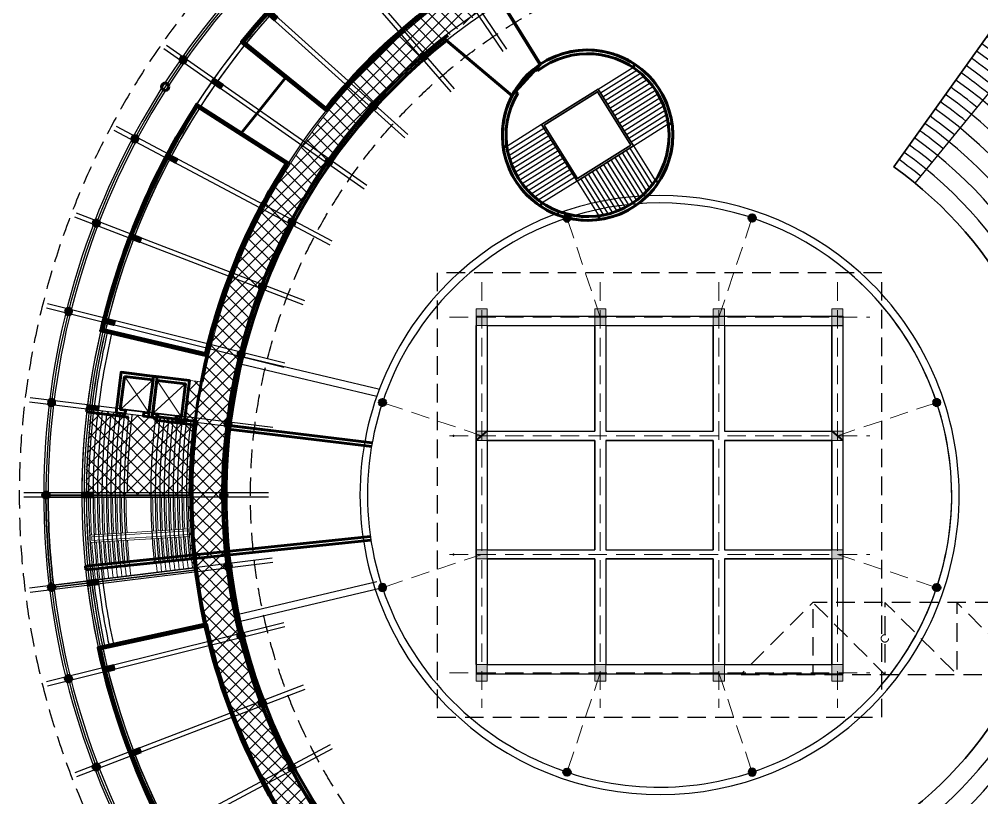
# Model space of a CAD drawing. Header units: inches. Extents: x -1373420 to 1275728, y -1279082 to 1370051.
# Drawn here: x -46970 to -44373, y 70829 to 72930 of the extents above; entities that cross this region are included whole.
import ezdxf

# ---------------------------------------------------------------- set-up
doc = ezdxf.new("R2010")
doc.units = ezdxf.units.IN
doc.header["$LTSCALE"] = 100
doc.header["$MEASUREMENT"] = 0
doc.linetypes.add('DASHED', pattern=[0.75, 0.5, -0.25])
for name, color, linetype, lineweight in [('beam', 40, 'Continuous', 15), ('Building', 250, 'Continuous', 60), ('centerline', 250, 'DASHED', 5), ('COLUMN', 1, 'Continuous', 40), ('Hatch', 213, 'Continuous', 13), ('slab line', 180, 'Continuous', 35), ('WALL', 7, 'Continuous', 35)]:
    doc.layers.add(name, color=color, linetype=linetype, lineweight=lineweight)
doc.layers.add('HS', color=7, linetype='Continuous')

# ---------------------------------------------------------------- blocks, each defined once
blk = doc.blocks.new('A$Cd32af88c')
at = {"layer": 'HS'}
h = blk.add_hatch(color=256, dxfattribs=at)
h.dxf.hatch_style = 1
h.paths.add_polyline_path([(0, 10, 1), (20, 10, 1)])
at = {"layer": 'COLUMN'}
blk.add_circle((10, 10), 10, dxfattribs=at)
blk = doc.blocks.new('A$C284706ac')
at = {"layer": 'COLUMN', "lineweight": 60}
h = blk.add_hatch(color=256, dxfattribs=at)
h.dxf.hatch_style = 1
h.paths.add_polyline_path([(1018.402762244747, 1036.728884257609), (1048.402762244747, 1036.728884257609), (1048.402762244747, 1081.728884257842), (1018.402762244747, 1081.728884257842)])
h.paths.add_polyline_path([(378.4027622446879, 1036.728884257493), (408.4027622446879, 1036.728884257493), (408.4027622446879, 1081.728884257725), (378.4027622446879, 1081.728884257725)])
h.paths.add_polyline_path([(698.4027622447461, 1036.728884257507), (728.4027622447461, 1036.728884257507), (728.4027622447461, 1081.72888425774), (698.4027622447461, 1081.72888425774)])
h.paths.add_polyline_path([(58.40276224474655, 1036.728884257609), (88.40276224474655, 1036.728884257609), (88.40276224474655, 1081.728884257842), (58.40276224474655, 1081.728884257842)])
h.paths.add_polyline_path([(1018.402762244747, 726.7288842577254), (1048.402762244747, 726.7288842577254), (1048.402762244747, 751.7288842577254), (1018.402762244747, 751.7288842577254)])
h.paths.add_polyline_path([(58.40276224474655, 726.7288842577254), (88.40276224474655, 726.7288842577254), (88.40276224474655, 751.7288842577254), (58.40276224474655, 751.7288842577254)])
h.paths.add_polyline_path([(58.40276224474655, 406.7288842577254), (88.40276224474655, 406.7288842577254), (88.40276224474655, 431.7288842577254), (58.40276224474655, 431.7288842577254)])
h.paths.add_polyline_path([(1018.402762244747, 406.7288842577254), (1048.402762244747, 406.7288842577254), (1048.402762244747, 431.7288842577254), (1018.402762244747, 431.7288842577254)])
h.paths.add_polyline_path([(698.4027622447461, 121.7288842580165), (728.4027622447461, 121.7288842580165), (728.4027622447461, 76.72888425778365), (698.4027622447461, 76.72888425778365)])
h.paths.add_polyline_path([(1018.402762244747, 121.7288842578419), (1048.402762244747, 121.7288842578419), (1048.402762244747, 76.72888425760902), (1018.402762244747, 76.72888425760902)])
h.paths.add_polyline_path([(378.4027622447461, 121.7288842579583), (408.4027622447461, 121.7288842579583), (408.4027622447461, 76.72888425772544), (378.4027622447461, 76.72888425772544)])
h.paths.add_polyline_path([(58.40276224474655, 121.7288842578419), (88.40276224474655, 121.7288842578419), (88.40276224474655, 76.72888425760902), (58.40276224474655, 76.72888425760902)])
for p, q in [((58.40276224474655, 726.7288842577254), (88.40276224474655, 751.7288842577254)), ((1018.402762244747, 751.7288842577254), (1048.402762244747, 726.7288842577254))]:
    blk.add_line(p, q)
for p in [(-2.655852332771246, 739.2288842577254), (-2.655852332771246, 419.2288842577254)]:
    blk.add_point(p)
at = {"layer": 'beam', "lineweight": 25}
for p, q in [((58.40276224474655, 1061.728884257609), (1048.402762244746, 1061.728884257609)), ((58.40276224474655, 1061.728884257609), (58.40276224474655, 96.72888425784186)), ((1048.402762244746, 1061.728884257609), (1048.402762244747, 96.72888425784184)), ((88.40276224474654, 1036.728884257609), (378.4027622447002, 1036.728884257609)), ((88.40276224474654, 1036.728884257609), (88.40276224474654, 751.7288842577254)), ((378.4027622447461, 1036.728884257493), (378.4027622447461, 751.7288842577254)), ((408.4027622447461, 1036.728884257493), (408.4027622447461, 751.7288842577254)), ((408.4027622447461, 1036.728884257609), (698.4027622447461, 1036.728884257609)), ((698.4027622447461, 1036.728884257609), (698.4027622447461, 751.7288842577254)), ((728.4027622447461, 1036.728884257609), (728.4027622447461, 751.7288842577254)), ((728.4027622447461, 1036.728884257609), (1018.402762244746, 1036.728884257609)), ((1018.402762244746, 1036.728884257609), (1018.402762244746, 751.7288842577254)), ((88.40276224474655, 751.7288842577254), (378.4027622446879, 751.7288842577254)), ((408.4027622446879, 751.7288842577254), (698.4027622447461, 751.7288842577254)), ((728.4027622447461, 751.7288842577254), (1018.402762244747, 751.7288842577254)), ((88.40276224474655, 726.7288842577254), (378.4027622446879, 726.7288842577254)), ((88.40276224474655, 726.7288842577254), (88.40276224474655, 431.7288842577254)), ((378.4027622447461, 726.7288842577254), (378.4027622447461, 431.7288842577256)), ((408.4027622447461, 726.7288842577254), (408.4027622447461, 431.7288842577256)), ((408.4027622446879, 726.7288842577254), (698.4027622447461, 726.7288842577254)), ((698.4027622447461, 726.7288842577254), (698.4027622447461, 431.7288842577256)), ((728.4027622447461, 726.7288842577254), (728.4027622447461, 431.7288842577256)), ((728.4027622447461, 726.7288842577254), (1018.402762244747, 726.7288842577254)), ((1018.402762244746, 726.7288842577254), (1018.402762244746, 431.7288842577254)), ((88.40276224474655, 431.7288842577254), (378.4027622446879, 431.7288842577254)), ((408.4027622446879, 431.7288842577254), (698.4027622447461, 431.7288842577254)), ((728.4027622447461, 431.7288842577254), (1018.402762244747, 431.7288842577254)), ((88.40276224474655, 406.7288842577254), (378.4027622447461, 406.7288842577255)), ((88.40276224474655, 406.7288842577254), (88.40276224474655, 121.7288842578418)), ((378.4027622447461, 406.7288842577256), (378.4027622447461, 121.7288842579001)), ((408.4027622447461, 406.7288842577256), (408.4027622447461, 121.7288842579001)), ((408.4027622446879, 406.7288842577254), (698.4027622447461, 406.7288842577254)), ((698.4027622447461, 406.7288842577256), (698.4027622447461, 121.7288842580165)), ((728.4027622447461, 406.7288842577256), (728.4027622447461, 121.7288842580165)), ((728.4027622447461, 406.7288842577254), (1018.402762244747, 406.7288842577254)), ((1018.402762244746, 406.7288842577254), (1018.402762244746, 121.7288842578419)), ((88.40276224474655, 121.7288842578418), (378.4027622446879, 121.7288842578418)), ((408.4027622446879, 121.7288842578419), (698.4027622447461, 121.7288842578419)), ((728.4027622447461, 121.7288842578419), (1018.402762244747, 121.7288842578419)), ((58.40276224474655, 96.72888425784186), (1048.402762244747, 96.72888425784184))]:
    blk.add_line(p, q, dxfattribs=at)
for points in [[(58.40276224474655, 121.7288842578419), (58.40276224474655, 1036.728884257609)], [(88.40276224474655, 1036.728884257609), (88.40276224474655, 751.7288842577254)], [(378.4027622446879, 751.7288842577254), (378.4027622447002, 1036.728884257493)], [(408.4027622446879, 1036.728884257493), (408.4027622446879, 751.7288842577254)], [(698.4027622447461, 751.7288842577254), (698.4027622447461, 1036.728884257609)], [(728.4027622447461, 1036.728884257609), (728.4027622447461, 751.7288842577254)], [(1018.402762244747, 751.7288842577254), (1018.402762244747, 1036.728884257609), (1048.402762244747, 1036.728884257609), (1048.402762244741, 121.7288842580165)], [(88.40276224474655, 751.7288842577254), (378.4027622446879, 751.7288842577254)], [(408.4027622446879, 751.7288842577254), (698.4027622447461, 751.7288842577254)], [(728.4027622447461, 751.7288842577254), (1018.402762244747, 751.7288842577254)], [(88.40276224474655, 726.7288842577254), (88.40276224474655, 431.7288842577254)], [(378.4027622446879, 726.7288842577254), (88.40276224474655, 726.7288842577254)], [(378.4027622446879, 431.7288842577254), (378.4027622446879, 726.7288842577254)], [(408.4027622446879, 726.7288842577256), (408.4027622446879, 431.7288842577256)], [(698.4027622447461, 726.7288842577254), (408.4027622446879, 726.7288842577254)], [(698.4027622447461, 431.7288842577256), (698.4027622447461, 726.7288842577254)], [(1018.402762244747, 726.7288842577254), (728.4027622447461, 726.7288842577254)], [(728.4027622447461, 726.7288842577254), (728.4027622447461, 431.7288842577256)], [(1018.402762244747, 431.7288842577254), (1018.402762244747, 726.7288842577254)], [(88.40276224474655, 431.7288842577254), (378.4027622446879, 431.7288842577254)], [(408.4027622446879, 431.7288842577254), (698.4027622447461, 431.7288842577254)], [(728.4027622447461, 431.7288842577254), (1018.402762244747, 431.7288842577254)], [(88.40276224474655, 406.7288842577254), (88.40276224474655, 121.7288842578419)], [(378.4027622447461, 406.7288842577254), (88.40276224474655, 406.7288842577254)], [(378.4027622446879, 121.7288842579001), (378.4027622446879, 406.7288842577253)], [(408.4027622446879, 406.7288842577256), (408.4027622446879, 121.7288842579001)], [(698.4027622447461, 406.7288842577254), (408.4027622446879, 406.7288842577254)], [(698.4027622447461, 121.7288842580165), (698.4027622447461, 406.7288842577255)], [(728.4027622447461, 406.7288842577256), (728.4027622447277, 121.7288842580165)], [(1018.402762244747, 406.7288842577254), (728.4027622447461, 406.7288842577254)], [(1018.402762244747, 121.7288842580165), (1018.402762244747, 406.7288842577254)]]:
    blk.add_lwpolyline(points, dxfattribs=at)
at = {"layer": 'centerline'}
for p, q in [((393.4027622447465, 1059.228884257725), (303.6479653618007, 1327.134461229012)), ((713.4027622447466, 1059.228884257725), (803.1575591276924, 1327.134461229012)), ((73.40276224474657, 1153.728884257842), (73.40276224474657, 4.728884257609025)), ((393.4027622447463, 1153.728884257842), (393.4027622447461, 4.728884257609025)), ((713.4027622447466, 1153.728884257842), (713.4027622447461, 4.728884257609025)), ((1033.402762244746, 1153.728884257842), (1033.402762244746, 4.728884257609025)), ((-13.59723775525345, 1059.228884257725), (1120.402762244747, 1059.228884257725)), ((73.40276224474655, 739.2288842577254), (-194.5028147265402, 828.9836811406713)), ((1033.402762244746, 739.2288842577254), (1301.308339216033, 828.9836811406713)), ((-13.59723775525345, 739.2288842577254), (1120.402762244747, 739.2288842577254)), ((73.40276224474655, 419.2288842577254), (-194.5028147265402, 329.4740873747796)), ((-13.59723775525345, 419.2288842577254), (1120.402762244747, 419.2288842577254)), ((1033.402762244746, 419.2288842577254), (1301.308339216033, 329.4740873747796)), ((-13.59723775525345, 99.22888425772545), (1120.402762244747, 99.22888425772545)), ((393.4027622447465, 99.22888425772544), (303.6479653618007, -168.6766927135614)), ((713.4027622447466, 99.22888425772544), (803.1575591276924, -168.6766927135614))]:
    blk.add_line(p, q, dxfattribs=at)
for points in [[(58.40276224474655, 1036.728884257609), (88.40276224474655, 1036.728884257609), (88.40276224474655, 1081.728884257842), (58.40276224474655, 1081.728884257842)], [(378.4027622446879, 1036.728884257493), (408.4027622446879, 1036.728884257493), (408.4027622446879, 1081.728884257725), (378.4027622446879, 1081.728884257725)], [(698.4027622447461, 1036.728884257507), (728.4027622447461, 1036.728884257507), (728.4027622447461, 1081.72888425774), (698.4027622447461, 1081.72888425774)], [(1018.402762244747, 1036.728884257609), (1048.402762244747, 1036.728884257609), (1048.402762244747, 1081.728884257842), (1018.402762244747, 1081.728884257842)], [(58.40276224474655, 726.7288842577254), (88.40276224474655, 726.7288842577254), (88.40276224474655, 751.7288842577254), (58.40276224474655, 751.7288842577254)], [(1018.402762244747, 726.7288842577254), (1048.402762244747, 726.7288842577254), (1048.402762244747, 751.7288842577254), (1018.402762244747, 751.7288842577254)], [(58.40276224474655, 406.7288842577254), (88.40276224474655, 406.7288842577254), (88.40276224474655, 431.7288842577254), (58.40276224474655, 431.7288842577254)], [(1018.402762244747, 406.7288842577254), (1048.402762244747, 406.7288842577254), (1048.402762244747, 431.7288842577254), (1018.402762244747, 431.7288842577254)], [(58.40276224474655, 121.7288842578419), (88.40276224474655, 121.7288842578419), (88.40276224474655, 76.72888425760902), (58.40276224474655, 76.72888425760902)], [(378.4027622447461, 121.7288842579583), (408.4027622447461, 121.7288842579583), (408.4027622447461, 76.72888425772544), (378.4027622447461, 76.72888425772544)], [(698.4027622447461, 121.7288842580165), (728.4027622447461, 121.7288842580165), (728.4027622447461, 76.72888425778365), (698.4027622447461, 76.72888425778365)], [(1018.402762244747, 121.7288842578419), (1048.402762244747, 121.7288842578419), (1048.402762244747, 76.72888425760902), (1018.402762244747, 76.72888425760902)]]:
    blk.add_lwpolyline(points, close=True, dxfattribs=at)
at = {"lineweight": 60, "xscale": -1}
for p, rotation in [((313.6479653618007, 1337.134461229012), 90), ((-204.5028147265402, 339.4740873747796), 180), ((793.1575591276924, -178.6766927135614), 270)]:
    blk.add_blockref('A$Cd32af88c', p, dxfattribs=dict(at, rotation=rotation))
at = {"lineweight": 60}
for p, rotation in [((793.1575591276924, 1337.134461229012), 270), ((1311.308339216033, 339.4740873747796), 180), ((313.6479653618007, -178.6766927135614), 90.00000000000001)]:
    blk.add_blockref('A$Cd32af88c', p, dxfattribs=dict(at, rotation=rotation))
blk.add_blockref('A$Cd32af88c', (-204.5028147265402, 818.9836811406713), dxfattribs=at)
at = {"lineweight": 60, "xscale": -1}
blk.add_blockref('A$Cd32af88c', (1311.308339216033, 818.9836811406713), dxfattribs=at)
blk = doc.blocks.new('A$C2b1145ed')
h = blk.add_hatch(color=256)
h.dxf.hatch_style = 1
h.paths.add_polyline_path([(634.5553878888888, 3136.277042732373), (626.5258206125825, 3127.359304826644), (604.2314758482605, 3147.43322301741), (612.2610431245669, 3156.350960923139)])
h = blk.add_hatch(color=256)
h.dxf.hatch_style = 1
h.paths.add_polyline_path([(487.9379095849534, 2953.130422117664), (481.0549923487408, 2943.300597586196), (456.480431020071, 2960.507890676728), (463.3633482562835, 2970.337715208196)])
h = blk.add_hatch(color=256)
h.dxf.hatch_style = 1
h.paths.add_polyline_path([(364.7332541322129, 2753.480772827801), (359.0995953787822, 2742.885401713494), (332.6111675930143, 2756.969548597071), (338.2448263464449, 2767.564919711378)])
h = blk.add_hatch(color=256)
h.dxf.hatch_style = 1
h.paths.add_polyline_path([(266.7781191683242, 2540.304411284126), (262.4777037737805, 2529.10144616616), (234.4702909788645, 2539.852484652518), (238.7707063734081, 2551.055449770485)])
h = blk.add_hatch(color=256)
h.dxf.hatch_style = 1
h.paths.add_polyline_path([(195.532790137236, 2316.779306031841), (192.62972739004, 2305.135757316529), (163.5208556017601, 2312.393414184518), (166.4239183489561, 2324.036962899831)])
h = blk.add_hatch(color=256)
h.dxf.hatch_style = 1
h.paths.add_polyline_path([(152.0593707966722, 2086.237701548761), (150.5969386758104, 2074.327147729065), (120.8205541265708, 2077.983228031219), (122.2829862474325, 2089.893781850916)])
h = blk.add_hatch(color=256)
h.dxf.hatch_style = 1
h.paths.add_polyline_path([(137.0059496974283, 1840.116442155253), (137.0059496974283, 1852.116442155253), (107.0059496974283, 1852.116442155253), (107.0059496974283, 1840.116442155253)])
h = blk.add_hatch(color=256)
h.dxf.hatch_style = 1
h.paths.add_polyline_path([(152.0593707966722, 1605.995182761746), (150.5969386758104, 1617.905736581441), (120.8205541265708, 1614.249656279287), (122.2829862474325, 1602.339102459591)])
h = blk.add_hatch(color=256)
h.dxf.hatch_style = 1
h.paths.add_polyline_path([(195.532790137236, 1375.453578278666), (192.62972739004, 1387.097126993978), (163.5208556017601, 1379.839470125988), (166.4239183489561, 1368.195921410676)])
h = blk.add_hatch(color=256)
h.dxf.hatch_style = 1
h.paths.add_polyline_path([(266.7781191683242, 1151.928473026381), (262.4777037737805, 1163.131438144347), (234.4702909788645, 1152.380399657988), (238.7707063734081, 1141.177434540022)])
at = {"layer": 'Hatch', "lineweight": 5, "true_color": 0x636466}
h = blk.add_hatch(dxfattribs=at)
h.set_pattern_fill('ANSI37', color=251, scale=200)
h.set_pattern_definition([(45, (0, 0), (-17.67766952966369, 17.67766952966369), []), (135, (0, 0), (-17.67766952966369, -17.67766952966369), [])])
edge = h.paths.add_edge_path()
edge.add_line((1180.788041485121, 3147.314239261967), (1134.375030497045, 3216.124357784041))
edge.add_arc((2058.409664708382, 1846.161709622711), 1652.464118393885, 123.9995159391951, 169.3844037144346)
edge.add_line((434.2270731514291, 2150.576840427049), (433.6446437504856, 2150.685437409637))
edge.add_line((433.6446437504856, 2150.685437409637), (397.5272540483896, 2154.981864632687))
edge.add_line((397.5272540483896, 2154.981864632687), (384.1123952329992, 2045.802921381442))
edge.add_line((384.1123952329992, 2045.802921381442), (130.7438710934673, 2076.764797914737))
edge.add_arc((2058.45703773025, 1846.116442155251), 1941.462520070724, 173.177070234812, 179.9999999999999)
edge.add_line((116.9945176595259, 1846.116442155253), (405.928900306335, 1846.116442155253))
edge.add_line((405.928900306335, 1846.116442155253), (405.9397927437553, 1840.116442155395))
edge.add_line((405.9397927437553, 1840.116442155395), (393.9397142169341, 1840.116442155392))
edge.add_arc((2058.457037730245, 1846.116442155271), 1664.528137423911, 180.2065302555176, 183.1532883231089)
edge.add_line((396.4490922795774, 1754.554935315523), (397.6789067561392, 1734.447646361312))
edge.add_arc((2058.457037730261, 1846.116442155272), 1664.528137423928, 183.8467116768918, 186.7934697444786)
edge.add_line((405.6155578763651, 1649.218085762046), (417.5261896375539, 1650.68052745292))
edge.add_line((417.5261896375539, 1650.68052745292), (418.2574056979847, 1644.725250543072))
edge.add_line((418.2574056979847, 1644.725250543072), (418.2465944511412, 1644.723923088878))
edge.add_arc((2058.457037730203, 1846.116442155253), 1652.528137423867, 186.9999999999999, 236)
edge.add_line((1134.375030497044, 476.1085265264669), (1180.788041485121, 544.9186450485395))
edge.add_arc((2058.4570377302, 1846.116442155253), 1569.528137423859, 123.99999999999989, 236.0000000000001, ccw=False)
for p, q in [((397.5272540483896, 2154.981864632687), (434.4142914086224, 2151.623239293806)), ((384.1123952331424, 2045.802921381425), (201.8167489292586, 2067.890279367773))]:
    blk.add_line(p, q)
at = {"layer": 'beam', "lineweight": 25}
for p, q in [((1243.728126047721, 3043.271976634736), (874.7315425052011, 3590.331908909416)), ((1253.676576918382, 3049.982291476385), (884.6799933758616, 3597.042223751065)), ((1103.904432867981, 2935.058083299041), (670.9884591544774, 3433.070942440367)), ((1112.960947830654, 2942.930791646927), (680.0449741171507, 3440.943650788253)), ((978.3109204222872, 2810.610578234272), (487.9293365780203, 3252.152139576823)), ((986.3404876985934, 2819.528316140001), (495.9589038543266, 3261.069877482551)), ((868.8198987038497, 2671.784687103171), (328.2831646565471, 3050.272582962344)), ((875.7028159400622, 2681.614511634638), (335.1660818927596, 3060.102407493812)), ((782.6972854111511, 2531.24535530154), (200.0635588565787, 2841.037202914677)), ((777.0636266577204, 2520.649984187233), (194.4299001031479, 2830.441831800369)), ((708.7103943540214, 2370.662504918965), (92.66540218495817, 2607.140021376339)), ((704.4099789594779, 2359.459539800999), (88.36498679041455, 2595.937056258373)), ((651.9420541544171, 2190.616332203113), (11.66960827836499, 2350.254182408906)), ((654.8451169016131, 2202.259880918426), (14.57267102556102, 2361.897731124218)), ((621.9044602737827, 2028.547978544928), (-33.05045186965839, 2108.966329843661)), ((620.442028152921, 2016.637424725232), (-34.51288399052015, 2097.055776023965)), ((610.3794937892089, 1852.116442155253), (-49.49401542784472, 1852.116442155253)), ((610.3794937892089, 1840.116442155253), (-49.49401542784472, 1840.116442155253)), ((620.442028152921, 1675.595459585274), (-34.51288399052015, 1595.177108286542)), ((621.9044602737827, 1663.684905765578), (-33.05045186965839, 1583.266554466846)), ((651.9420541544171, 1501.616552107393), (11.66960827836499, 1341.9787019016)), ((654.8451169016131, 1489.973003392081), (14.57267102556102, 1330.335153186288)), ((704.4099789594779, 1332.773344509508), (88.36498679041455, 1096.295828052134)), ((708.7103943540214, 1321.570379391542), (92.66540218495817, 1085.092862934167)), ((777.0636266577204, 1171.582900123274), (194.4299001031479, 861.7910525101373)), ((782.6972854111511, 1160.987529008967), (200.0635588565787, 851.1956813958302))]:
    blk.add_line(p, q, dxfattribs=at)
for radius, start, end in [(2054.528137423852, 115.8326743939538, 236.1673256060462), (2042.528137423852, 115.8316913411407, 236.1683086588593), (1951.462520070675, 115.7816644231915, 180.1761628599973), (1939.462520070675, 115.7816644231915, 186.8227471673833), (1574.52813742386, 115.7816644231915, 236.2183355768086), (1562.52813742386, 115.7799876279469, 236.2200123720531), (1829.156644742108, 173.1963848407623, 179.8036151592377), (1662.52813742388, 173.2067787098451, 180), (1652.528137423866, 173.2080300024015, 187.2080300024014), (1951.462520070675, 186.8238371400027, 236.2183355768086), (1939.462520070675, 186.8227471673833, 236.2183355768086)]:
    blk.add_arc((2058.457037730201, 1846.116442155253), radius, start, end, dxfattribs=at)
at = {"layer": 'COLUMN', "lineweight": 60}
for p, q in [((224.5478431419951, 2075.470083100229), (223.3291497079417, 2065.544621583816)), ((274.1751507240556, 2069.376615929985), (272.9564572900003, 2059.451154413558)), ((311.8919044864056, 2064.745580880543), (310.673211052352, 2054.820119364131)), ((361.5192120684658, 2058.652113710299), (360.3005186344107, 2048.726652193872))]:
    blk.add_line(p, q, dxfattribs=at)
at = {"layer": 'COLUMN'}
for points in [[(634.5553878888888, 3136.277042732373), (626.5258206125825, 3127.359304826644), (604.2314758482605, 3147.43322301741), (612.2610431245669, 3156.350960923139)], [(487.9379095849534, 2953.130422117664), (481.0549923487408, 2943.300597586196), (456.480431020071, 2960.507890676728), (463.3633482562835, 2970.337715208196)], [(364.7332541322129, 2753.480772827801), (359.0995953787822, 2742.885401713494), (332.6111675930143, 2756.969548597071), (338.2448263464449, 2767.564919711378)], [(266.7781191683242, 2540.304411284126), (262.4777037737805, 2529.10144616616), (234.4702909788645, 2539.852484652518), (238.7707063734081, 2551.055449770485)], [(195.532790137236, 2316.779306031841), (192.62972739004, 2305.135757316529), (163.5208556017601, 2312.393414184518), (166.4239183489561, 2324.036962899831)], [(152.0593707966722, 2086.237701548761), (150.5969386758104, 2074.327147729065), (120.8205541265708, 2077.983228031219), (122.2829862474325, 2089.893781850916)], [(137.0059496974283, 1840.116442155253), (137.0059496974283, 1852.116442155253), (107.0059496974283, 1852.116442155253), (107.0059496974283, 1840.116442155253)], [(152.0593707966722, 1605.995182761746), (150.5969386758104, 1617.905736581441), (120.8205541265708, 1614.249656279287), (122.2829862474325, 1602.339102459591)], [(195.532790137236, 1375.453578278666), (192.62972739004, 1387.097126993978), (163.5208556017601, 1379.839470125988), (166.4239183489561, 1368.195921410676)], [(266.7781191683242, 1151.928473026381), (262.4777037737805, 1163.131438144347), (234.4702909788645, 1152.380399657988), (238.7707063734081, 1141.177434540022)]]:
    blk.add_lwpolyline(points, close=True, dxfattribs=at)
at = {"layer": 'COLUMN', "lineweight": 60}
for points in [[(272.9564572900003, 2059.451154413558), (296.7775649293778, 2056.526290171838), (310.1831927039793, 2165.706366852372), (212.9136698431, 2177.649562506074), (199.5080420685352, 2068.46948582554), (223.3291497079417, 2065.544621583816)], [(360.3005186344107, 2048.726652193872), (384.1216262737883, 2045.801787952152), (397.5272540483896, 2154.981864632687), (300.2577311875104, 2166.925060286389), (286.8521034129456, 2057.744983605853), (310.673211052352, 2054.820119364131)]]:
    blk.add_lwpolyline(points, dxfattribs=at)
at = {"layer": 'COLUMN', "lineweight": 60, "flags": 128}
for points in [[(221.6204379254984, 2166.505407555625), (299.0390377535201, 2156.999598770011), (288.0707968470459, 2067.67044512229), (274.1751507240556, 2069.376615929985), (272.9564572900003, 2059.451154413558), (296.7775649293778, 2056.526290171838), (310.1831927039793, 2165.706366852372), (212.9136698431, 2177.649562506074), (199.5080420685352, 2068.46948582554), (223.3291497079417, 2065.544621583816), (224.5478431419951, 2075.470083100229), (210.6521970190174, 2077.176253907908)], [(308.9644992699087, 2155.780905335939), (386.3830990979304, 2146.275096550326), (375.4148581914562, 2056.945942902605), (361.5192120684658, 2058.652113710299), (360.3005186344107, 2048.726652193872), (384.1216262737883, 2045.801787952152), (397.5272540483896, 2154.981864632687), (300.2577311875104, 2166.925060286389), (286.8521034129456, 2057.744983605853), (310.673211052352, 2054.820119364131), (311.8919044864056, 2064.745580880543), (297.9962583634278, 2066.451751688222)]]:
    blk.add_lwpolyline(points, close=True, dxfattribs=at)
at = {"layer": 'WALL', "lineweight": 20}
for p, q in [((223.361791541955, 2164.276576565526), (286.3294432305748, 2069.899276112391)), ((212.8810280091166, 2078.917607524368), (296.8102067634277, 2155.258245153546)), ((300.225089353527, 2068.193105304683), (384.154268107838, 2144.533742933862)), ((310.7058528863654, 2153.55207434584), (373.6735045749851, 2059.174773892705)), ((127.9506460471141, 1738.060299893221), (396.449092279576, 1754.55493531555)), ((133.2207513340576, 1733.373289905759), (396.7543349772503, 1749.56426132344)), ((396.449092279576, 1754.55493531555), (397.670063070273, 1734.592239347112)), ((129.1716168378113, 1718.097603924784), (397.670063070273, 1734.592239347112)), ((133.8312367294062, 1723.39194192154), (397.3648203725988, 1739.582913339221))]:
    blk.add_line(p, q, dxfattribs=at)
at = {"layer": 'WALL'}
blk.add_line((417.5261896375539, 1650.68052745292), (418.2574056979847, 1644.725250543072), dxfattribs=at)
at = {"layer": 'WALL', "lineweight": 20}
for points in [[(210.6521970190174, 2077.176253907908), (288.0707968470459, 2067.67044512229), (299.0390377535201, 2156.999598770011), (221.6204379254984, 2166.505407555625)], [(212.8810280091166, 2078.917607524368), (286.3294432305748, 2069.899276112391), (296.8102067634277, 2155.258245153546), (223.361791541955, 2164.276576565526)], [(297.9962583634278, 2066.451751688222), (375.4148581914562, 2056.945942902605), (386.3830990979304, 2146.275096550326), (308.9644992699087, 2155.780905335939)], [(300.225089353527, 2068.193105304683), (373.6735045749851, 2059.174773892705), (384.154268107838, 2144.533742933862), (310.7058528863654, 2153.55207434584)]]:
    blk.add_lwpolyline(points, close=True, dxfattribs=at)
at = {"layer": 'WALL'}
blk.add_lwpolyline([(417.526189637554, 1650.68052745292), (30.43112618972964, 1603.151230059797, -0.02908268702793248), (15.9377129334564, 1840.116442155254), (405.9397927437551, 1840.116442155395), (405.9397927437556, 1840.116442155253), (405.928900306335, 1846.116442155253), (10, 1846.116442155253, 0.03090124032127037), (25.26888812850746, 1596.472327973421), (418.2574056979847, 1644.725250543072)], format="xyb", dxfattribs=at)
at = {"layer": 'WALL', "lineweight": 20}
for radius, start, end in [(1652.528137423866, 124, 169.3463084792453), (1652.528137423866, 179.7919699975986, 180.2080300024052), (1928.528137423866, 180.2080300024015, 183.202902772536), (1916.528137423866, 180.2080300024015, 183.2010425342676), (1904.528137423866, 180.2080300024015, 183.199158853799), (1892.528137423866, 180.2080300024015, 183.1972512852003), (1880.528137423866, 180.2080300024015, 183.1953193711591), (1868.528137423866, 180.2080300024015, 183.193362642615), (1856.528137423866, 180.2080300024015, 183.19138061838), (1844.528137423866, 180.2080300024015, 183.1893728047438), (1832.528137423866, 180.2080300024015, 183.1873386950638), (1760.52875854587, 180.2080300024015, 183.1723181593118), (1748.528137423866, 180.2080300024015, 183.1723181593118), (1736.528137423866, 180.2080300024015, 183.1700537414072), (1724.528137423866, 180.2080300024015, 183.1677578094115), (1712.528137423866, 180.2080300024015, 183.1654297008344), (1700.528137423866, 180.2080300024015, 183.1630687344856), (1688.528137423866, 180.2080300024015, 183.16067420981), (1676.528137423866, 180.2080300024015, 183.1582454061945), (1664.528137423866, 180.2080300024015, 183.155781582245), (1933.528137423866, 183.2036710568814, 183.7963289431184), (1928.528137423866, 183.3514518855332, 183.6485481144668), (1928.528137423866, 183.7970972274639, 186.7919699975985), (1916.528137423866, 183.7989574657323, 186.7919699975985), (1904.528137423866, 183.8008411462009, 186.7919699975985), (1892.528137423866, 183.8027487147997, 186.7919699975985), (1880.528137423866, 183.8046806288409, 186.7919699975985), (1868.528137423866, 183.8066373573849, 186.7919699975985), (1856.528137423866, 183.8086193816199, 186.7919699975985), (1844.528137423866, 183.8106271952562, 186.7919699975985), (1832.528137423866, 183.8126613049362, 186.7919699975985), (1760.52875854587, 183.8276818406882, 186.7919699975985), (1748.528137423866, 183.8276818406882, 186.7919699975985), (1736.528137423866, 183.8299462585927, 186.7919699975985), (1724.528137423866, 183.8322421905885, 186.7919699975985), (1712.528137423866, 183.8345702991655, 186.7919699975985), (1700.528137423866, 183.8369312655143, 186.7919699975985), (1688.528137423866, 183.8393257901899, 186.7919699975985), (1676.528137423866, 183.8417545938054, 186.7919699975985), (1664.528137423866, 183.8442184177549, 186.7919699975985), (1652.528137423866, 186.7919699975984, 236.2200123720531)]:
    blk.add_arc((2058.457037730201, 1846.116442155253), radius, start, end, dxfattribs=at)
at = {"lineweight": 60, "xscale": -1}
for p, rotation in [((1030.432212312931, 3043.966254021235), 131.0000000000005), ((378.0035115559539, 3034.990414681161), 145.0000000000004), ((892.1137834004604, 2909.75295268932), 138.0000000000005), ((245.6420668906604, 2821.332960514653), 152.0000000000003), ((771.1828459918722, 2759.683280840858), 145.0000000000004), ((140.3055180153258, 2593.137274258688), 159.0000000000003), ((669.4422018257983, 2595.994431630236), 152.0000000000003), ((588.4085695692954, 2421.126628777501), 159.0000000000003), ((63.5641902538357, 2353.805227996179), 166.0000000000001), ((529.2899740359488, 2237.686748453211), 166.0000000000001), ((16.56212004614571, 2106.904711287551), 173), ((494.3907670939267, 2049.387478027402), 165.9999999999886)]:
    blk.add_blockref('A$Cd32af88c', p, dxfattribs=dict(at, rotation=rotation))
at = {"lineweight": 60}
for p in [(0, 1836.116442155253), (479.9833403055091, 1836.116442155253)]:
    blk.add_blockref('A$Cd32af88c', p, dxfattribs=at)
for p, rotation in [((492.9677373183259, 1643.823427551398), 6.999999999999978), ((16.56212004614571, 1585.328173022956), 6.999999999999978), ((529.2899740359488, 1454.546135857295), 13.99999999999984), ((63.5641902538357, 1338.427656314328), 13.99999999999984), ((588.4085695692954, 1271.106255533005), 20.99999999999971), ((140.3055180153258, 1099.095610051818), 20.99999999999971), ((669.4422018257983, 1096.23845268027), 27.99999999999963)]:
    blk.add_blockref('A$Cd32af88c', p, dxfattribs=dict(at, rotation=rotation))
blk = doc.blocks.new('A$Ccdfa7642')
blk.add_line((337.8955263247304, 2201.700333920693), (721.3400049508549, 2738.88776099866))
at = {"lineweight": 25}
for p, q in [((337.8955263245157, 2201.700333920392), (644.6511092254259, 2631.450275583124)), ((395.1128551435672, 2157.92979794207), (729.6221989054225, 2566.448462064069)), ((395.1128551435672, 473.5204776410537), (729.6221989054225, 65.00181351905485)), ((337.8955263245157, 429.7499416627325), (644.6511092254259, 0))]:
    blk.add_line(p, q, dxfattribs=at)
for centre, radius, start, end in [((-294.5137223487832, 1315.725137791793), 1616.528137423857, 305.5192525810716, 54.48074741949377), ((-294.513722348785, 1315.725137791331), 1592.528137423853, 50.68818570079287, 54.48074741952603), ((-294.513722348785, 1315.725137791331), 1544.528137423853, 50.68818570079287, 54.48074741952603), ((-294.513722348785, 1315.725137791793), 1568.528137423853, 305.5192525804688, 54.48074741949387), ((-294.513722348785, 1315.725137791793), 1520.528137423853, 305.5192525804688, 54.48074741949403), ((-294.513722348785, 1315.725137791331), 1496.528137423853, 50.68818570079287, 54.48074741952603), ((-294.513722348785, 1315.725137791331), 1448.528137423853, 50.68818570079287, 54.48074741952603), ((-294.513722348785, 1315.725137791793), 1472.528137423853, 305.5192525804688, 54.48074741949418), ((-294.513722348785, 1315.725137791793), 1424.528137423853, 305.5192525804688, 54.48074741949436), ((-294.513722348785, 1315.725137791331), 1400.528137423853, 50.68818570079287, 54.48074741952603), ((-294.513722348785, 1315.725137791331), 1352.528137423853, 50.68818570079287, 54.48074741952603), ((-294.513722348785, 1315.725137791793), 1376.528137423853, 305.5192525804688, 54.48074741949455), ((-294.513722348785, 1315.725137791793), 1328.528137423853, 305.5192525804688, 54.48074741949474), ((-294.513722348785, 1315.725137791331), 1304.528137423853, 50.68818570079287, 54.48074741952603), ((-294.513722348785, 1315.725137791331), 1256.528137423853, 50.68818570079287, 54.48074741952603), ((-294.513722348785, 1315.725137791793), 1280.528137423853, 305.5192525804688, 54.48074741949496), ((-294.513722348785, 1315.725137791793), 1232.528137423853, 305.5192525804688, 54.4807474194952), ((-294.513722348785, 1315.725137791331), 1208.528137423853, 50.68818570079287, 54.48074741952603), ((-294.513722348785, 1315.725137791331), 1160.528137423853, 50.68818570079287, 54.48074741952603), ((-294.513722348785, 1315.725137791793), 1184.528137423853, 305.5192525804688, 54.48074741949544), ((-294.513722348785, 1315.725137791793), 1136.528137423853, 305.5192525804688, 54.48074741949572), ((-294.513722348785, 1315.725137791331), 1112.528137423853, 50.68818570079287, 54.48074741952603), ((-294.513722348785, 1315.725137791793), 1112.528137423853, 305.5192525804688, 309.3118142991998), ((-294.513722348785, 1315.725137791793), 1160.528137423853, 305.5192525804688, 309.3118142991998), ((-294.513722348785, 1315.725137791793), 1208.528137423853, 305.5192525804688, 309.3118142991998), ((-294.513722348785, 1315.725137791793), 1256.528137423853, 305.5192525804688, 309.3118142991998), ((-294.513722348785, 1315.725137791793), 1304.528137423853, 305.5192525804688, 309.3118142991998), ((-294.513722348785, 1315.725137791793), 1352.528137423853, 305.5192525804688, 309.3118142991998), ((-294.513722348785, 1315.725137791793), 1400.528137423853, 305.5192525804688, 309.3118142991998), ((-294.513722348785, 1315.725137791793), 1448.528137423853, 305.5192525804688, 309.3118142991998), ((-294.513722348785, 1315.725137791793), 1496.528137423853, 305.5192525804688, 309.3118142991998), ((-294.513722348785, 1315.725137791793), 1544.528137423853, 305.5192525804688, 309.3118142991998), ((-294.513722348785, 1315.725137791793), 1592.528137423853, 305.5192525804688, 309.3118142991998)]:
    blk.add_arc(centre, radius, start, end, dxfattribs=at)
at = {"layer": 'Building', "lineweight": 35, "flags": 128}
blk.add_lwpolyline([(721.3400049508549, 2738.88776099866), (337.8955263247306, 2201.700333920693, -0.2422984408265646), (794.014415074743, 1315.725137791566, -0.2422984408272605), (337.8955263241871, 429.7499416625053), (721.3400049503173, -107.4374854158975, 0.2422984408272594), (1454.014415074743, 1315.725137791566, 0.2422984408271626)], format="xyb", close=True, dxfattribs=at)

msp = doc.modelspace()

# ---------------------------------------------------------------- linework, layer by layer
at = {"lineweight": 60}
for p, q in [((-46787.09213614283, 71880.12830946417, -159.972868), (-46788.29226106708, 71870.2005856482, -159.972868)), ((-46788.29226106708, 71870.2005856482, -159.972868), (-46675.08924175956, 71856.51590147604, -159.972868)), ((-46603.6085286093, 71847.87486884417, -159.972868), (-46602.40840368508, 71857.80259266014, -159.972868)), ((-46602.43651936113, 71857.80599145772, -159.972868), (-46490.25324024065, 71844.24457981382, -159.972868)), ((-46603.6085286093, 71847.87486884417, -159.972868), (-46491.4533651649, 71834.31685599785, -159.972868)), ((-46490.25324024065, 71844.24457981382, -159.972868), (-46491.4533651649, 71834.31685599785, -159.972868)), ((-46416.78808400244, 71835.36365537444, -159.972868), (-46017.89959309925, 71787.1435367653, -159.972868)), ((-46413.98559305377, 71824.95207048817, -159.972868), (-46019.09971802347, 71777.21581294933, -159.972868)), ((-46791.76018149985, 71453.97389748612, -159.972868), (-46022.21184686964, 71534.01608555966, -159.972868)), ((-46790.72564346119, 71444.02755488965, -159.972868), (-46021.17730883099, 71524.06974296318, -159.972868)), ((-46494.33448955006, 71484.9097102241, -159.972868), (-46493.3300461084, 71474.96023743127, -159.972868)), ((-46790.72564346119, 71444.02755488965, -159.972868), (-46791.76018149985, 71453.97389748612, -159.972868))]:
    msp.add_line(p, q, dxfattribs=at)
at = {"lineweight": 60, "elevation": -159.972868, "flags": 128}
for points in [[(-45869.95305558897, 72952.22062478616), (-46051.76194525656, 73183.26700976063, 0.05760680810501498), (-46370.69793197763, 72868.59496893553), (-46142.1192924006, 72683.6929945037, -0.05785979117956579), (-45869.95305558897, 72952.22062478616, 0.000428966770691079)], [(-46464.05575740524, 72021.62622622197), (-46750.16206473901, 72089.30255351432, -0.08573509977299422), (-46491.33371745184, 72701.09763745204), (-46243.52608374719, 72542.89425159273, 0.08599914310283642), (-46464.05575740524, 72021.62622622197, -0.000428966770691079)], [(-46465.20755198217, 71298.23642637486), (-46757.27262625878, 71234.20453203864, 0.1424444965987433), (-46239.04056650604, 70275.47961248501), (-46029.73275484782, 70489.07197318191, -0.1418105733566618), (-46465.20755198217, 71298.23642637486, 0.000428966770691079)]]:
    msp.add_lwpolyline(points, format="xyb", dxfattribs=at)
for points in [[(-45876.98089658818, 72953.06629062303), (-46052.6049840099, 73176.25290480572, 0.05632185673109501), (-46363.6731154267, 72869.34353186974), (-46142.87029803218, 72690.73158032469, -0.05634568870227354)], [(-46467.7808088325, 72027.64533676111), (-46744.15421294226, 72093.01941790507, -0.08444530660779895), (-46489.81748972269, 72694.19760664045), (-46250.43989554248, 72541.37605981393, 0.0844789963933492)], [(-46469.03218216458, 71292.27916687388), (-46751.3275057601, 71230.389177539, 0.1411252294229554), (-46239.04758241921, 70282.61626005977), (-46036.72886546107, 70489.07645868252, -0.1402845939318693)]]:
    msp.add_lwpolyline(points, format="xyb", close=True, dxfattribs=at)
at = {"linetype": 'DASHED', "lineweight": 30, "elevation": -159.972868, "flags": 128}
msp.add_lwpolyline([(-45022.33549571977, 71161.88635341912), (-41721.47855885254, 71161.88635341912), (-41915.64661396237, 71356.05440852896), (-44828.16744060995, 71356.05440852896)], close=True, dxfattribs=at)
msp.add_lwpolyline([(-41915.64661396237, 71356.05440852896), (-41915.64661396237, 71161.88635341912), (-42109.81466907219, 71356.05440852896), (-42109.81466907219, 71161.88635341912), (-42303.98272418205, 71356.05440852896), (-42303.98272418205, 71161.88635341912), (-42498.15077929187, 71356.05440852896), (-42498.15077929187, 71161.88635341912), (-42692.31883440173, 71356.05440852896), (-42692.31883440173, 71161.88635341912), (-42886.48688951155, 71356.05440852896), (-42886.48688951155, 71161.88635341912), (-43080.6549446214, 71356.05440852896), (-43080.6549446214, 71161.88635341912), (-43274.82299973123, 71356.05440852896), (-43274.82299973123, 71161.88635341912), (-43468.99105484108, 71356.05440852896), (-43468.99105484108, 71161.88635341912), (-43663.15910995091, 71356.05440852896), (-43663.15910995091, 71161.88635341912), (-43857.32716506076, 71356.05440852896), (-43857.32716506076, 71161.88635341912), (-44051.49522017059, 71356.05440852896), (-44051.49522017059, 71161.88635341912), (-44245.66327528044, 71356.05440852896), (-44245.66327528044, 71161.88635341912), (-44439.83133039027, 71356.05440852896), (-44439.83133039027, 71161.88635341912), (-44633.99938550012, 71356.05440852896), (-44633.99938550012, 71161.88635341912), (-44828.16744060995, 71356.05440852896), (-44828.16744060995, 71161.88635341912)], dxfattribs=at)
at = {"lineweight": 60}
msp.add_point((-46750.16206473901, 72089.30255351432, -159.972868), dxfattribs=at)
at = {"layer": 'beam', "lineweight": 25}
for radius, start in [(1951.528090892182, 115.1919045075672), (1939.528090892182, 115.1908146084129)]:
    msp.add_arc((-44849.66894559396, 71645.92055924097, -159.972868), radius, start, 243.6772058900491, dxfattribs=at)
at = {"layer": 'Building', "lineweight": 30}
for p, q in [((-45565.95762420667, 72807.6140057095, -159.972868), (-45862.56123203001, 73286.19799522067, -159.972868)), ((-45563.40763348711, 72809.19436874695, -159.972868), (-45860.01124131045, 73287.77835825812, -159.972868)), ((-45821.56689532081, 72876.27895853357, -159.972868), (-45640.71374866695, 72724.43784832282, -159.972868)), ((-45819.6378817267, 72878.57654564915, -159.972868), (-45638.78473507281, 72726.73543543842, -159.972868)), ((-46365.06739307, 72018.7631709135, -159.972868), (-46000.62636271102, 71932.55734525666, -159.972868)), ((-46369.67120077406, 71999.30025862822, -159.972868), (-46005.23017041507, 71913.09443297138, -159.972868)), ((-46378.78493638325, 71324.51977057717, -159.972868), (-46005.23017041507, 71412.88138287043, -159.972868)), ((-46373.25967762488, 71305.27482071194, -159.972868), (-46000.62636271102, 71393.41847058517, -159.972868))]:
    msp.add_line(p, q, dxfattribs=at)
at = {"layer": 'Building', "lineweight": 60}
for p, q in [((-45578.0345819378, 72798.66103608283, -159.972868), (-45571.87734055004, 72790.78141816745, -159.972868)), ((-45314.00021803414, 72800.22446100923, -159.972868), (-45308.43577203486, 72808.5333081447, -159.972868)), ((-45633.25055958095, 72736.41282830344, -159.972868), (-45624.69262351299, 72731.23965420453, -159.972868)), ((-45218.50291315914, 72647.64574440136, -159.972868), (-45208.59768057463, 72649.01919532739, -159.972868)), ((-45654.33314687884, 72587.21390365555, -159.972868), (-45664.23837946332, 72585.8404527295, -159.972868)), ((-45253.62339303899, 72495.01201204301, -159.972868), (-45245.31454590356, 72489.44756604367, -159.972868)), ((-45558.83584200349, 72434.63518704787, -159.972868), (-45564.40028800277, 72426.3263399124, -159.972868)), ((-45406.2021096473, 72399.51470716871, -159.972868), (-45404.82865872132, 72389.60947458417, -159.972868))]:
    msp.add_line(p, q, dxfattribs=at)
at = {"layer": 'Building', "lineweight": 25}
for p, q in [((-45407.87732415268, 72741.46783476997, -159.972868), (-45314.00021803414, 72800.22446100923, -159.972868)), ((-45401.51083716101, 72731.29592032946, -159.972868), (-45303.42939681609, 72792.68399213556, -159.972868)), ((-45395.14435016931, 72721.12400588895, -159.972868), (-45293.53826293835, 72784.7181145902, -159.972868)), ((-45388.77786317762, 72710.95209144843, -159.972868), (-45284.28705670705, 72776.35171351899, -159.972868)), ((-45382.41137618592, 72700.78017700792, -159.972868), (-45275.64552226424, 72767.60372572354, -159.972868)), ((-45376.04488919425, 72690.60826256742, -159.972868), (-45267.59113454598, 72758.48824938833, -159.972868)), ((-45369.67840220255, 72680.43634812691, -159.972868), (-45260.10789620868, 72749.01529707108, -159.972868)), ((-45363.31191521086, 72670.26443368639, -159.972868), (-45253.18554230209, 72739.1912934888, -159.972868)), ((-45356.94542821919, 72660.09251924588, -159.972868), (-45246.81905531045, 72729.01937904826, -159.972868)), ((-45350.57894122749, 72649.92060480537, -159.972868), (-45241.00843523367, 72718.49955374951, -159.972868)), ((-45344.21245423579, 72639.74869036487, -159.972868), (-45235.75869958766, 72707.62867718573, -159.972868)), ((-45337.84596724412, 72629.57677592436, -159.972868), (-45231.08011332259, 72696.40032463988, -159.972868)), ((-45331.47948025243, 72619.40486148384, -159.972868), (-45226.98867378206, 72684.80448355428, -159.972868)), ((-45325.11299326073, 72609.23294704333, -159.972868), (-45223.50690603006, 72672.82705574445, -159.972868)), ((-45325.11299326073, 72609.23294704333, -159.972868), (-45223.50690603006, 72672.82705574445, -159.972868)), ((-45318.74650626906, 72599.06103260283, -159.972868), (-45220.6650659244, 72660.44910440875, -159.972868)), ((-45560.4560407603, 72645.97052989496, -159.972868), (-45654.33314687884, 72587.21390365566, -159.972868)), ((-45554.08955376866, 72635.79861545445, -159.972868), (-45652.17099411349, 72574.41054364826, -159.972868)), ((-45312.38001927736, 72588.88911816232, -159.972868), (-45218.50291315914, 72647.64574440136, -159.972868)), ((-45547.72306677702, 72625.6267010139, -159.972868), (-45649.32915400789, 72562.03259231258, -159.972868)), ((-45541.35657978532, 72615.45478657339, -159.972868), (-45645.84738625589, 72550.05516450273, -159.972868)), ((-45534.99009279371, 72605.28287213284, -159.972868), (-45641.75594671539, 72538.45932341719, -159.972868)), ((-45528.62360580201, 72595.1109576923, -159.972868), (-45637.07736045026, 72527.23097087134, -159.972868)), ((-45522.25711881038, 72584.93904325178, -159.972868), (-45631.82762480419, 72516.36009430757, -159.972868)), ((-45332.72384815823, 72576.156144178, -159.972868), (-45269.12973945771, 72474.55005694662, -159.972868)), ((-45322.55193371768, 72582.52263116963, -159.972868), (-45261.16386191233, 72484.44119082429, -159.972868)), ((-45312.38001927719, 72588.88911816127, -159.972868), (-45253.62339303855, 72495.01201204228, -159.972868)), ((-45515.89063181868, 72574.76712881125, -159.972868), (-45626.01700472747, 72505.84026900883, -159.972868)), ((-45509.52414482707, 72564.59521437073, -159.972868), (-45619.65051773578, 72495.66835456833, -159.972868)), ((-45503.15765783543, 72554.42329993019, -159.972868), (-45612.72816382919, 72485.84435098604, -159.972868)), ((-45373.41150592046, 72550.69019621155, -159.972868), (-45304.83255697708, 72441.11969021721, -159.972868)), ((-45363.23959147991, 72557.05668320315, -159.972868), (-45295.35960465975, 72448.60292855439, -159.972868)), ((-45353.06767703936, 72563.42317019476, -159.972868), (-45286.24412832444, 72456.65731627261, -159.972868)), ((-45342.89576259884, 72569.7896571864, -159.972868), (-45277.49614052897, 72465.29885071532, -159.972868)), ((-45496.79117084373, 72544.25138548967, -159.972868), (-45605.24492549189, 72476.37139866877, -159.972868)), ((-45490.42468385203, 72534.07947104913, -159.972868), (-45597.19053777357, 72467.25592233358, -159.972868)), ((-45484.05819686042, 72523.90755660862, -159.972868), (-45588.54900333076, 72458.50793453817, -159.972868)), ((-45414.09916368267, 72525.22424824507, -159.972868), (-45346.21917686256, 72416.77049359643, -159.972868)), ((-45403.92724924212, 72531.59073523668, -159.972868), (-45335.3483002987, 72422.0202292424, -159.972868)), ((-45393.75533480156, 72537.95722222832, -159.972868), (-45324.82847499996, 72427.83084931909, -159.972868)), ((-45383.58342036101, 72544.32370921994, -159.972868), (-45314.65656055941, 72434.19733631067, -159.972868)), ((-45477.69170986878, 72513.73564216805, -159.972868), (-45579.2977970994, 72450.14153346699, -159.972868)), ((-45477.69170986878, 72513.73564216805, -159.972868), (-45579.2977970994, 72450.14153346699, -159.972868)), ((-45471.32522287709, 72503.56372772757, -159.972868), (-45569.40666322166, 72442.17565592156, -159.972868)), ((-45454.7868214449, 72499.75830027863, -159.972868), (-45393.39874963969, 72401.67685993355, -159.972868)), ((-45444.61490700429, 72506.12478727021, -159.972868), (-45381.02079830397, 72404.51870003915, -159.972868)), ((-45444.61490700429, 72506.12478727021, -159.972868), (-45381.02079830397, 72404.51870003915, -159.972868)), ((-45434.44299256377, 72512.49127426186, -159.972868), (-45369.0433704941, 72408.00046779103, -159.972868)), ((-45424.27107812327, 72518.85776125346, -159.972868), (-45357.44752940853, 72412.09190733143, -159.972868)), ((-45464.95873588545, 72493.39181328702, -159.972868), (-45558.83584200364, 72434.63518704791, -159.972868)), ((-45464.95873588539, 72493.39181328699, -159.972868), (-45406.2021096471, 72399.51470716836, -159.972868))]:
    msp.add_line(p, q, dxfattribs=at)
at = {"layer": 'Building', "linetype": 'DASHED', "lineweight": 25, "elevation": -159.972868, "flags": 128}
msp.add_lwpolyline([(-45425.02894375942, 73027.42602018293), (-45692.58884935142, 73591.71746988087, 0.6506534122054948), (-45724.89358609132, 69714.4388973367), (-45447.96834322016, 70274.19380186492, -0.660784435421701)], format="xyb", close=True, dxfattribs=at)
at = {"layer": 'Building', "lineweight": 35, "elevation": -159.972868}
for points in [[(-45312.38001927771, 72588.88911816242), (-45407.87732415268, 72741.46783476997), (-45560.4560407603, 72645.970529895), (-45464.95873588533, 72493.39181328742)], [(-45319.27101987449, 72590.47471293276), (-45409.46291892306, 72734.57683417323), (-45553.56504016352, 72644.38493512466), (-45463.37314111495, 72500.28281388416)]]:
    msp.add_lwpolyline(points, close=True, dxfattribs=at)
at = {"layer": 'Building', "linetype": 'DASHED', "lineweight": 25, "elevation": -159.972868, "flags": 128}
msp.add_lwpolyline([(-45842.1208268725, 71045.92055924099), (-44642.1208268725, 71045.92055924099), (-44642.1208268725, 72245.92055924099), (-45842.1208268725, 72245.92055924099)], close=True, dxfattribs=at)
at = {"layer": 'Building', "lineweight": 60}
msp.add_circle((-46576.32937352479, 72748.24142742544, -159.972868), 10, dxfattribs=at)
at = {"layer": 'Building', "lineweight": 25}
for radius, start, end in [(2048.528137423852, 115.3680614470226, 243.6772058900491), (1571.52813742386, 127.8508496516202, 224.6495865998975), (1568.52813742386, 127.8336915519293, 224.6495865998975), (1657.528137423873, 140.8224878668463, 224.4308342241097), (1652.528137423873, 185.5913728666106, 224.4308342241097)]:
    msp.add_arc((-44849.66894559396, 71645.92055924097, -159.972868), radius, start, end, dxfattribs=at)
at = {"layer": 'Building', "lineweight": 60}
for radius in [230, 220]:
    msp.add_arc((-45436.41803001898, 72617.42982402869, -159.972868), radius, 148.8475199315628, 128.0045563622203, dxfattribs=at)
at = {"layer": 'Building', "lineweight": 30}
for centre, radius, start, end in [((-45242.1208268725, 71645.92055924099, -159.972868), 808.5281374238571, 47.90968889945901, 132.090311100541), ((-45242.1208268725, 71645.92055924099, -159.972868), 788.5281374238571, 49.5446054219614, 130.4553945780386), ((-45242.1208268725, 71645.92055924099, -159.972868), 808.5281374238571, 132.090311100541, 227.909688899459), ((-45242.1208268725, 71645.92055924099, -159.972868), 788.5281374238571, 130.4553945780386, 229.5446054219614), ((-45242.1208268725, 71645.92055924099, -159.972868), 788.5281374238571, 319.5446054210565, 49.5446054219614), ((-45242.1208268725, 71645.92055924099, -159.972868), 788.5281374238571, 319.5446054254876, 49.5446054219614), ((-45242.1208268725, 71645.92055924099, -159.972868), 808.5281374238571, 317.9096888982814, 47.90968889945901), ((-44849.66894559393, 71645.92055924097, -159.972868), 1945.528137423875, 166.8684194304568, 192.1768066726101), ((-44849.66894559393, 71645.92055924097, -159.972868), 1933.528137423875, 166.8695160837031, 173.2849733056511), ((-44849.66894559393, 71645.92055924097, -159.972868), 1921.528137423875, 166.8706264337603, 173.2860836559337), ((-44849.66894559393, 71645.92055924097, -159.972868), 1933.528137423875, 173.4035053898758, 192.1757114918675), ((-44849.66894559393, 71645.92055924097, -159.972868), 1921.528137423875, 173.4053559900831, 185.7591836827358), ((-44849.66894559393, 71645.92055924097, -159.972868), 1909.528137423875, 173.4072298490925, 185.7580593769086), ((-44849.66894559393, 71645.92055924097, -159.972868), 1897.528137423875, 173.4091274090414, 185.7569208501526), ((-44849.66894559393, 71645.92055924097, -159.972868), 1885.528137423875, 173.4110491228826, 185.7557678326733), ((-44849.66894559393, 71645.92055924097, -159.972868), 1873.528137423875, 173.4129954543841, 185.754600044638), ((-44849.66894559393, 71645.92055924097, -159.972868), 1861.528137423875, 173.4149668792923, 185.7534172004486), ((-44849.66894559393, 71645.92055924097, -159.972868), 1849.528137423875, 173.4169638864628, 185.752219006874), ((-44849.66894559393, 71645.92055924097, -159.972868), 1837.528137423875, 173.4189869776052, 185.7510051639627), ((-44849.66894559393, 71645.92055924097, -159.972868), 1765.528137423875, 173.1071764472568, 185.9380908914755), ((-44849.66894559393, 71645.92055924097, -159.972868), 1753.528137423875, 173.1071764472568, 185.9380908914755), ((-44849.66894559393, 71645.92055924097, -159.972868), 1741.528137423875, 173.1071764472568, 185.9380908914755), ((-44849.66894559393, 71645.92055924097, -159.972868), 1729.528137423875, 173.1071764472568, 185.9380908914755), ((-44849.66894559393, 71645.92055924097, -159.972868), 1717.528137423875, 173.1071764472568, 185.9380908914755), ((-44849.66894559393, 71645.92055924097, -159.972868), 1705.528137423875, 173.1071764472568, 185.9380908914755), ((-44849.66894559393, 71645.92055924097, -159.972868), 1693.528137423875, 173.1071764472568, 185.9380908914755), ((-44849.66894559393, 71645.92055924097, -159.972868), 1681.528137423875, 173.1071764472568, 185.9380908914755), ((-44849.66894559393, 71645.92055924097, -159.972868), 1669.528137423875, 173.1071764472568, 185.9380908914755), ((-44849.66894559393, 71645.92055924097, -159.972868), 1657.528137423875, 173.1071764472568, 185.9380908914755), ((-44849.66894559393, 71645.92055924097, -159.972868), 1921.528137423875, 185.9380908914755, 192.1746026333608), ((-44849.66894559393, 71645.92055924097, -159.972868), 1909.528137423875, 185.9380908914755, 192.1734798382485), ((-45242.1208268725, 71645.92055924099, -159.972868), 788.5281374238571, 229.5446054219614, 319.5446054222319), ((-45242.1208268725, 71645.92055924099, -159.972868), 808.5281374238571, 227.909688899459, 317.9096888982814)]:
    msp.add_arc(centre, radius, start, end, dxfattribs=at)
at = {"layer": 'centerline'}
msp.add_circle((-44633.99938550012, 71258.97038097405, -159.972868), 10, dxfattribs=at)
at = {"layer": 'slab line', "lineweight": 60, "elevation": -159.972868, "flags": 128}
msp.add_lwpolyline([(-46750.16211483491, 72089.30256520162, -0.08539734767290152), (-46491.5285069629, 72701.20740708549), (-46370.80989823845, 72624.15377583163), (-46251.24240673243, 72771.96493160789), (-46371.01913163974, 72868.19528325343, -0.08419271076438006), (-45873.25568453225, 73308.68448383281), (-45563.40763348711, 72809.19436874695), (-45640.71374866695, 72724.43784832282), (-45817.35130890526, 72872.7396265763, 0.5160260537632972), (-45690.47721525517, 70328.9028547622), (-45901.23185983973, 70000.30599224301), (-46087.60531966959, 70135.7288713875), (-46071.12825885377, 70155.29318380139), (-46065.63486528184, 70150.82026702918), (-45931.21695050207, 70315.90505465849, -0.03673499532347829), (-46072.94776759224, 70444.97234538254), (-46239.04056650604, 70275.47961248501, -0.142452881233438), (-46757.28660284891, 71234.26834786516), (-46470.09181433657, 71297.16670219018, -0.1106087140376122), (-46464.05575740524, 72021.62622622197)], format="xyb", close=True, dxfattribs=at)
at = {"layer": 'slab line', "lineweight": 60}
msp.add_circle((-45436.41803001898, 72617.42982402869, -159.972868), 230, dxfattribs=at)

# ---------------------------------------------------------------- block references
msp.add_blockref('A$Ccdfa7642', (-44947.60710452372, 70330.19542144917, -159.972868))
at = {"layer": 'beam', "lineweight": 60}
msp.add_blockref('A$C2b1145ed', (-46908.12598332416, 69799.80411708572, -159.972868), dxfattribs=at)
at = {"layer": 'COLUMN', "lineweight": 60}
msp.add_blockref('A$C284706ac', (-45795.52358911725, 71066.69167498326, -159.972868), dxfattribs=at)

doc.saveas('drawing.dxf')
